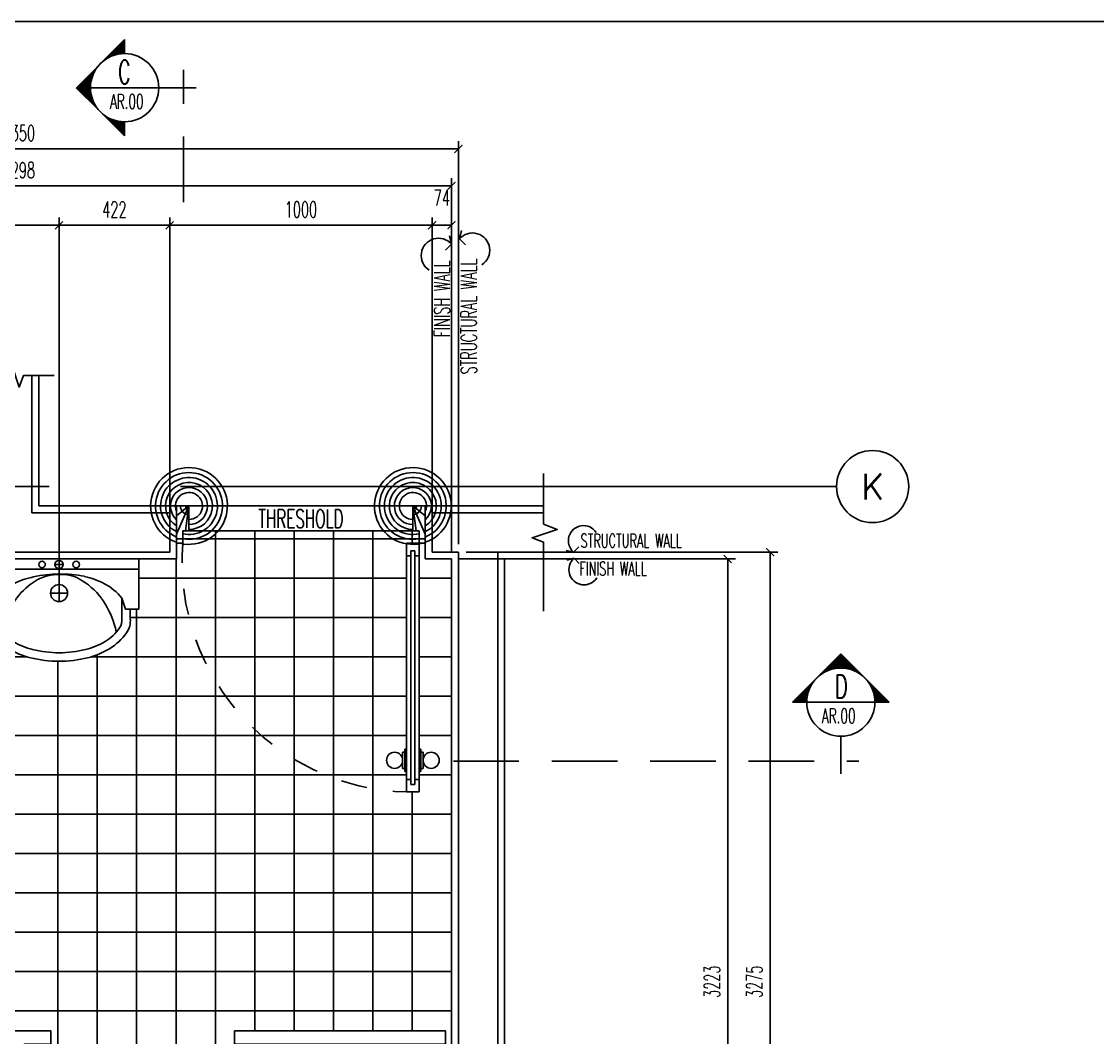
# Model space of a CAD drawing. Extents: x 417646.6 to 417675.4, y 43413.5 to 43433.4.
# Drawn here: x 417657.729 to 417661.83, y 43429.547 to 43433.42 of the extents above; entities that cross this region are included whole.
import ezdxf
from ezdxf.enums import TextEntityAlignment as Align

# ---------------------------------------------------------------- set-up
doc = ezdxf.new("R2010")
doc.units = 0
doc.header["$MEASUREMENT"] = 0
doc.header["$PDMODE"] = 3
doc.header["$PDSIZE"] = 0.1
doc.linetypes.add('CENTERX2', pattern=[4, 2.5, -0.5, 0.5, -0.5])
doc.linetypes.add('HIDDEN', pattern=[0.375, 0.25, -0.125])
doc.layers.get('0').update_dxf_attribs({"linetype": 'CONTINUOUS'})
doc.layers.get('DEFPOINTS').update_dxf_attribs({"linetype": 'CONTINUOUS'})
for name, color, linetype in [('2', 2, 'CONTINUOUS'), ('AX', 6, 'CONTINUOUS'), ('AX-CR', 2, 'CONTINUOUS'), ('AX-TXT', 4, 'CONTINUOUS'), ('AXES', 11, 'CENTERX2'), ('DIM', 4, 'CONTINUOUS'), ('DOOR', 4, 'CONTINUOUS'), ('ELEV-MARK', 6, 'CONTINUOUS'), ('PART', 9, 'CONTINUOUS'), ('Plaster', 7, 'CONTINUOUS'), ('SUNI-FUR', 3, 'CONTINUOUS'), ('Tile', 5, 'CONTINUOUS'), ('TITLE', 6, 'CONTINUOUS'), ('TXT', 2, 'CONTINUOUS'), ('WALL', 6, 'CONTINUOUS')]:
    doc.layers.add(name, color=color, linetype=linetype)
doc.styles.add('ROMANS', font='ROMANS.shx', dxfattribs={"width": 0.6})
doc.dimstyles.new('R50', dxfattribs={"dimscale": 0, "dimtxt": 0.06, "dimasz": 0.03, "dimexe": 0.03, "dimexo": 0.03, "dimgap": 0.03, "dimtad": 1, "dimdec": 0, "dimlfac": 1000, "dimzin": 13, "dimdsep": 46, "dimtxsty": 'ROMANS', "dimblk": 'ARCHTICK', "dimcen": 0.09, "dimclrd": 4, "dimclre": 4, "dimclrt": 2, "dimadec": 0, "dimazin": 0, "dimtfac": 1, "dimtdec": 0, "dimtofl": 0, "dimtmove": 2, "dimatfit": 3, "dimldrblk": 'CLOSEDBLANK', "dimfxl": 0, "dimtolj": 1, "dimtzin": 0, "dimarcsym": 0})

# ---------------------------------------------------------------- blocks, each defined once
blk = doc.blocks.new('A$C24ED45A6')
at = {"layer": 'DOOR', "color": 0, "linetype": 'ByBlock'}
for p, q in [((925, 1100), (925, 1150)), ((925, 1150), (975, 1150)), ((975, 1150), (925, 1150)), ((975, 1100), (975, 1150)), ((942, 1100), (925, 1100)), ((942, 1100), (942, 1120)), ((958, 1120), (942, 1120)), ((958, 1100), (958, 1120)), ((975, 1100), (958, 1100)), ((908.8, 1055), (908.8, 990.2)), ((917.8, 1055), (908.8, 1055)), ((917.8, 977.6), (917.8, 1067.6)), ((925, 1067.6), (917.8, 1067.6)), ((917.8, 1055), (917.8, 990.2)), ((975, 1067.6), (982.2, 1067.6)), ((982.2, 977.6), (982.2, 1067.6)), ((982.2, 1055), (982.2, 990.2)), ((982.2, 1055), (991.2, 1055)), ((991.2, 1055), (991.2, 990.2)), ((917.8, 990.2), (908.8, 990.2)), ((925, 977.6), (917.8, 977.6)), ((975, 977.6), (982.2, 977.6)), ((982.2, 990.2), (991.2, 990.2)), ((925, 150), (925, 200)), ((925, 200), (942, 200)), ((942, 200), (942, 180)), ((942, 180), (958, 180)), ((958, 180), (958, 200)), ((958, 200), (975, 200)), ((975, 200), (975, 150)), ((0, 0), (0, 150)), ((0, 150), (25, 150)), ((25, 150), (25, 100)), ((925, 150), (975, 150)), ((1000, 150), (975, 150)), ((975, 150), (975, 100)), ((1000, 150), (1000, 0)), ((25, 100), (50, 100)), ((50, 100), (50, 0)), ((975, 100), (950, 100)), ((950, 100), (950, 0)), ((50, 0), (0, 0)), ((950, 0), (1000, 0))]:
    blk.add_line(p, q, dxfattribs=at)
at = {"layer": 'DOOR', "linetype": 'ByBlock'}
for p, q in [((925, 1100), (925, 200)), ((942, 200), (942, 1100)), ((958, 200), (958, 1100)), ((975, 200), (975, 1100))]:
    blk.add_line(p, q, dxfattribs=at)
at = {"layer": 'DOOR', "color": 9, "linetype": 'ByBlock'}
for p, q in [((50, 0), (0, 113.7)), ((50, 0), (36.6, 100)), ((950, 0), (1000, 113.7)), ((950, 0), (963.4, 100)), ((50, 0), (0, 40.1)), ((950, 0), (1000, 40.1))]:
    blk.add_line(p, q, dxfattribs=at)
at = {"layer": 'DOOR', "color": 0, "linetype": 'ByBlock'}
for centre in [(876.5, 1022.6), (1023.5, 1022.6)]:
    blk.add_circle(centre, 32.4, dxfattribs=at)
at = {"layer": 'DOOR', "linetype": 'HIDDEN', "ltscale": 0.5}
blk.add_arc((950, 222.5), 927.8, 88.456, 184.4816, dxfattribs=at)
at = {"layer": 'DOOR', "color": 9, "linetype": 'ByBlock'}
for centre, radius, start, end in [((50, 0), 154.4, 103.7142, 108.8947), ((50, 0), 134.4, 100.72, 111.8402), ((950, 0), 134.4, 68.1598, 79.28), ((950, 0), 154.4, 71.1053, 76.2858), ((50, 0), 114.4, 102.6226, 115.9162), ((50, 0), 94.4, 90, 121.9818), ((950, 0), 94.4, 58.0182, 90), ((950, 0), 114.4, 64.0838, 77.3774), ((50, 0), 74.4, 90, 132.2236), ((50, 0), 54.4, 90, 156.7926), ((950, 0), 74.4, 47.7764, 90), ((950, 0), 54.4, 23.2074, 90), ((50, 0), 34.4, 90, 180), ((50, 0), 14.4, 90, 180), ((950, 0), 34.4, 0, 90), ((950, 0), 14.4, 0, 90)]:
    blk.add_arc(centre, radius, start, end, dxfattribs=at)
at = {"layer": 'WALL'}
blk.add_line((1000, 0), (1000, 150), dxfattribs=at)
blk = doc.blocks.new('3')
at = {"layer": 'SUNI-FUR', "linetype": 'Continuous'}
for p, q in [((-0.3039, 0), (-0.3039, -0.1919)), ((0.3039, 0), (-0.3039, 0)), ((0.3039, -0.1919), (0.3039, 0)), ((0.3039, -0.039), (-0.3039, -0.039)), ((0.0156, -0.021), (-0.0155, -0.021)), ((0, -0.0055), (0, -0.0366)), ((0, -0.0975), (0, -0.1625)), ((-0.2537, -0.1919), (-0.2387, -0.1496)), ((-0.2389, -0.2275), (-0.2389, -0.15)), ((0.0325, -0.13), (-0.0325, -0.13)), ((0.2387, -0.1496), (0.2537, -0.1919)), ((0.2389, -0.15), (0.2389, -0.2275)), ((-0.3039, -0.1919), (-0.2537, -0.1919)), ((-0.2714, -0.2275), (-0.2714, -0.1919)), ((0.2537, -0.1919), (0.3039, -0.1919)), ((0.2714, -0.1919), (0.2714, -0.2275))]:
    blk.add_line(p, q, dxfattribs=at)
for centre, radius in [((-0.065, -0.021), 0.0124), ((0, -0.021), 0.0155), ((0.065, -0.021), 0.0124), ((0, -0.13), 0.0325)]:
    blk.add_circle(centre, radius, dxfattribs=at)
for centre, radius, start, end in [((-0.028, -0.3651), 0.3068, 103.0865, 118.1878), ((0.0537, -0.3121), 0.2697, 118.7422, 143.0578), ((-0.0078, -0.528), 0.4705, 89.0532, 100.9895), ((-0.012, -0.189), 0.1301, 84.8536, 119.4454), ((0.0031, -0.2275), 0.1682, 61.4441, 91.1678), ((0, -0.5271), 0.4694, 78.0637, 90), ((-0.0403, -0.2967), 0.2498, 35.9608, 60.2764), ((0.0338, -0.3673), 0.3061, 62.9623, 78.0637), ((-0.0851, -0.2667), 0.1932, 117.0377, 142.6695), ((0.0851, -0.2667), 0.1932, 37.3305, 62.9623), ((0.104, -0.3429), 0.3284, 144.0392, 163.2739), ((-0.104, -0.3429), 0.3284, 16.7261, 35.9608), ((-0.1911, -0.2352), 0.0807, 174.5539, 214.673), ((-0.1868, -0.2338), 0.0525, 173.0893, 213.2084), ((0.1708, -0.2275), 0.068, 325.327, 0), ((0.1708, -0.2275), 0.1005, 325.327, 0), ((-0.0828, -0.1603), 0.2123, 214.673, 239.0867), ((-0.0828, -0.1603), 0.1798, 214.673, 239.0867), ((0.2045, -0.3731), 0.4333, 163.2739, 167.375), ((0.0893, -0.1711), 0.1672, 300.9133, 325.327), ((0.0893, -0.1711), 0.1997, 300.9133, 325.327), ((-0.2045, -0.3731), 0.4333, 12.7359, 16.7261), ((-0.0354, -0.0811), 0.2721, 239.0867, 256.0699), ((0.0354, -0.0811), 0.2721, 283.9301, 300.9133), ((-0.0354, -0.0811), 0.3046, 239.0867, 256.0699), ((0, 0.0617), 0.4192, 256.0699, 270), ((0, 0.0617), 0.4192, 270, 283.9301), ((0.0354, -0.0811), 0.3046, 283.9301, 300.9133), ((0, 0.0617), 0.4517, 256.0699, 270), ((0, 0.0617), 0.4517, 270, 283.9301)]:
    blk.add_arc(centre, radius, start, end, dxfattribs=at)
blk = doc.blocks.new('AXL')
at = {"layer": 'AX-CR'}
blk.add_circle((-350, 0), 350, dxfattribs=at)
at = {"layer": 'AX-TXT', "style": 'ROMANS'}
blk.add_attdef('AX', text='', height=250, dxfattribs=at).set_placement((-350, 0), align=Align.MIDDLE)
blk = doc.blocks.new('_ARCHTICK')
at = {"color": 0, "linetype": 'ByBlock', "const_width": 0.15}
blk.add_lwpolyline([(-0.5, -0.5), (0.5, 0.5)], dxfattribs=at)
blk = doc.blocks.new('*D87')
at = {"layer": '2', "color": 4, "lineweight": -2}
for p, q in [((417657.2089, 43431.2713), (417657.2089, 43432.6733)), ((417657.8723, 43431.2713), (417657.8723, 43432.6733)), ((417657.2089, 43432.6433), (417657.8723, 43432.6433))]:
    blk.add_line(p, q, dxfattribs=at)
at = {"layer": 'DEFPOINTS', "color": 0}
for p in [(417657.8723, 43432.6433), (417657.2089, 43431.2413), (417657.8723, 43431.2413)]:
    blk.add_point(p, dxfattribs=at)
at = {"layer": '2', "color": 4, "lineweight": -2, "xscale": 0.03, "yscale": 0.03, "zscale": 0.03, "rotation": 180}
blk.add_blockref('_ARCHTICK', (417657.2089, 43432.6433), dxfattribs=at)
at = {"layer": '2', "color": 4, "lineweight": -2, "xscale": 0.03, "yscale": 0.03, "zscale": 0.03}
blk.add_blockref('_ARCHTICK', (417657.8723, 43432.6433), dxfattribs=at)
at = {"layer": '2', "color": 2, "insert": (417657.5406, 43432.7033), "char_height": 0.06, "attachment_point": 5, "style": 'ROMANS'}
blk.add_mtext('\\A1;663', dxfattribs=at)
blk = doc.blocks.new('_ClosedBlank')
at = {"color": 0, "linetype": 'ByBlock', "lineweight": -2}
for p, q in [((-1, 0.17), (0, 0)), ((-1, 0.17), (-1, -0.17)), ((0, 0), (-1, -0.17))]:
    blk.add_line(p, q, dxfattribs=at)
blk = doc.blocks.new('*D88')
at = {"layer": '2', "color": 4, "lineweight": -2}
for p, q in [((417657.8723, 43431.2713), (417657.8723, 43432.6733)), ((417658.294, 43431.4273), (417658.294, 43432.6733)), ((417657.8723, 43432.6433), (417658.294, 43432.6433))]:
    blk.add_line(p, q, dxfattribs=at)
at = {"layer": 'DEFPOINTS', "color": 0}
for p in [(417658.294, 43432.6433), (417658.294, 43431.3973), (417657.8723, 43431.2413)]:
    blk.add_point(p, dxfattribs=at)
at = {"layer": '2', "color": 4, "lineweight": -2, "xscale": 0.03, "yscale": 0.03, "zscale": 0.03, "rotation": 180}
blk.add_blockref('_ARCHTICK', (417657.8723, 43432.6433), dxfattribs=at)
at = {"layer": '2', "color": 4, "lineweight": -2, "xscale": 0.03, "yscale": 0.03, "zscale": 0.03}
blk.add_blockref('_ARCHTICK', (417658.294, 43432.6433), dxfattribs=at)
at = {"layer": '2', "color": 2, "insert": (417658.0832, 43432.7033), "char_height": 0.06, "attachment_point": 5, "style": 'ROMANS'}
blk.add_mtext('\\A1;422', dxfattribs=at)
blk = doc.blocks.new('*D89')
at = {"layer": '2', "color": 4, "lineweight": -2}
for p, q in [((417658.294, 43431.4273), (417658.294, 43432.6733)), ((417659.294, 43431.4273), (417659.294, 43432.6733)), ((417658.294, 43432.6433), (417659.294, 43432.6433))]:
    blk.add_line(p, q, dxfattribs=at)
at = {"layer": 'DEFPOINTS', "color": 0}
for p in [(417659.294, 43432.6433), (417658.294, 43431.3973), (417659.294, 43431.3973)]:
    blk.add_point(p, dxfattribs=at)
at = {"layer": '2', "color": 4, "lineweight": -2, "xscale": 0.03, "yscale": 0.03, "zscale": 0.03, "rotation": 180}
blk.add_blockref('_ARCHTICK', (417658.294, 43432.6433), dxfattribs=at)
at = {"layer": '2', "color": 4, "lineweight": -2, "xscale": 0.03, "yscale": 0.03, "zscale": 0.03}
blk.add_blockref('_ARCHTICK', (417659.294, 43432.6433), dxfattribs=at)
at = {"layer": '2', "color": 2, "insert": (417658.794, 43432.7033), "char_height": 0.06, "attachment_point": 5, "style": 'ROMANS'}
blk.add_mtext('\\A1;1000', dxfattribs=at)
blk = doc.blocks.new('*D90')
at = {"layer": '2', "color": 4, "lineweight": -2}
for p, q in [((417659.294, 43431.4273), (417659.294, 43432.6733)), ((417659.368, 43431.4013), (417659.368, 43432.6733)), ((417659.294, 43432.6433), (417659.368, 43432.6433))]:
    blk.add_line(p, q, dxfattribs=at)
at = {"layer": 'DEFPOINTS', "color": 0}
for p in [(417659.368, 43432.6433), (417659.294, 43431.3973), (417659.368, 43431.3713)]:
    blk.add_point(p, dxfattribs=at)
at = {"layer": '2', "color": 4, "lineweight": -2, "xscale": 0.03, "yscale": 0.03, "zscale": 0.03, "rotation": 180}
blk.add_blockref('_ARCHTICK', (417659.294, 43432.6433), dxfattribs=at)
at = {"layer": '2', "color": 4, "lineweight": -2, "xscale": 0.03, "yscale": 0.03, "zscale": 0.03}
blk.add_blockref('_ARCHTICK', (417659.368, 43432.6433), dxfattribs=at)
at = {"layer": '2', "color": 2, "insert": (417659.331, 43432.7483), "char_height": 0.06, "attachment_point": 5, "style": 'ROMANS'}
blk.add_mtext('\\A1;74', dxfattribs=at)
blk = doc.blocks.new('*D91')
at = {"layer": '2', "color": 4, "lineweight": -2}
for p, q in [((417656.07, 43431.4013), (417656.07, 43432.8234)), ((417659.368, 43432.7934), (417656.07, 43432.7934)), ((417659.368, 43431.4013), (417659.368, 43432.8234))]:
    blk.add_line(p, q, dxfattribs=at)
at = {"layer": 'DEFPOINTS', "color": 0}
for p in [(417656.07, 43432.7934), (417656.07, 43431.3713), (417659.368, 43431.3713)]:
    blk.add_point(p, dxfattribs=at)
at = {"layer": '2', "color": 4, "lineweight": -2, "xscale": 0.03, "yscale": 0.03, "zscale": 0.03, "rotation": 180}
blk.add_blockref('_ARCHTICK', (417656.07, 43432.7934), dxfattribs=at)
at = {"layer": '2', "color": 4, "lineweight": -2, "xscale": 0.03, "yscale": 0.03, "zscale": 0.03}
blk.add_blockref('_ARCHTICK', (417659.368, 43432.7934), dxfattribs=at)
at = {"layer": '2', "color": 2, "insert": (417657.719, 43432.8534), "char_height": 0.06, "attachment_point": 5, "style": 'ROMANS'}
blk.add_mtext('\\A1;3298', dxfattribs=at)
blk = doc.blocks.new('*D92')
at = {"layer": '2', "color": 4, "lineweight": -2}
for p, q in [((417656.044, 43431.4273), (417656.044, 43432.9645)), ((417659.394, 43431.4273), (417659.394, 43432.9645)), ((417656.044, 43432.9345), (417659.394, 43432.9345))]:
    blk.add_line(p, q, dxfattribs=at)
at = {"layer": 'DEFPOINTS', "color": 0}
for p in [(417659.394, 43432.9345), (417656.044, 43431.3973), (417659.394, 43431.3973)]:
    blk.add_point(p, dxfattribs=at)
at = {"layer": '2', "color": 4, "lineweight": -2, "xscale": 0.03, "yscale": 0.03, "zscale": 0.03, "rotation": 180}
blk.add_blockref('_ARCHTICK', (417656.044, 43432.9345), dxfattribs=at)
at = {"layer": '2', "color": 4, "lineweight": -2, "xscale": 0.03, "yscale": 0.03, "zscale": 0.03}
blk.add_blockref('_ARCHTICK', (417659.394, 43432.9345), dxfattribs=at)
at = {"layer": '2', "color": 2, "insert": (417657.719, 43432.9945), "char_height": 0.06, "attachment_point": 5, "style": 'ROMANS'}
blk.add_mtext('\\A1;3350', dxfattribs=at)
blk = doc.blocks.new('*D95')
at = {"layer": '2', "color": 4, "lineweight": -2}
for p, q in [((417659.398, 43431.3713), (417660.4505, 43431.3713)), ((417660.4205, 43428.1483), (417660.4205, 43431.3713)), ((417659.398, 43428.1483), (417660.4505, 43428.1483))]:
    blk.add_line(p, q, dxfattribs=at)
at = {"layer": 'DEFPOINTS', "color": 0}
for p in [(417659.368, 43431.3713), (417660.4205, 43431.3713), (417659.368, 43428.1483)]:
    blk.add_point(p, dxfattribs=at)
at = {"layer": '2', "color": 4, "lineweight": -2, "xscale": 0.03, "yscale": 0.03, "zscale": 0.03}
for p, rotation in [((417660.4205, 43431.3713), 90), ((417660.4205, 43428.1483), 270)]:
    blk.add_blockref('_ARCHTICK', p, dxfattribs=dict(at, rotation=rotation))
at = {"layer": '2', "color": 2, "insert": (417660.3605, 43429.7598), "char_height": 0.06, "attachment_point": 5, "rotation": 90, "style": 'ROMANS'}
blk.add_mtext('\\A1;3223', dxfattribs=at)
blk = doc.blocks.new('*D96')
at = {"layer": '2', "color": 4, "lineweight": -2}
for p, q in [((417659.424, 43431.3973), (417660.6118, 43431.3973)), ((417660.5818, 43431.3973), (417660.5818, 43428.1223)), ((417659.424, 43428.1223), (417660.6118, 43428.1223))]:
    blk.add_line(p, q, dxfattribs=at)
at = {"layer": 'DEFPOINTS', "color": 0}
for p in [(417659.394, 43431.3973), (417659.394, 43428.1223), (417660.5818, 43428.1223)]:
    blk.add_point(p, dxfattribs=at)
at = {"layer": '2', "color": 4, "lineweight": -2, "xscale": 0.03, "yscale": 0.03, "zscale": 0.03}
for p, rotation in [((417660.5818, 43431.3973), 90), ((417660.5818, 43428.1223), 270)]:
    blk.add_blockref('_ARCHTICK', p, dxfattribs=dict(at, rotation=rotation))
at = {"layer": '2', "color": 2, "insert": (417660.5218, 43429.7598), "char_height": 0.06, "attachment_point": 5, "rotation": 90, "style": 'ROMANS'}
blk.add_mtext('\\A1;3275', dxfattribs=at)
blk = doc.blocks.new('*X35')
at = {"color": 0}
for p, q in [((14608, 7877), (14819, 8088)), ((14625, 7890), (14821, 8086)), ((14637, 7899), (14823, 8084)), ((14647, 7905), (14825, 8082)), ((14656, 7910), (14826, 8081)), ((14664, 7915), (14828, 8079)), ((14671, 7919), (14830, 8077)), ((14678, 7922), (14832, 8075)), ((14685, 7925), (14833, 8073)), ((14691, 7928), (14835, 8072)), ((14697, 7930), (14837, 8070)), ((14703, 7933), (14839, 8068)), ((14709, 7935), (14841, 8066)), ((14714, 7937), (14842, 8065)), ((14719, 7938), (14844, 8063)), ((14725, 7940), (14846, 8061)), ((14730, 7941), (14848, 8059)), ((14734, 7943), (14849, 8058)), ((14739, 7944), (14851, 8056)), ((14744, 7945), (14853, 8054)), ((14749, 7946), (14855, 8052)), ((14753, 7947), (14856, 8051)), ((14757, 7948), (14858, 8049)), ((14762, 7949), (14860, 8047)), ((14766, 7950), (14862, 8045)), ((14770, 7950), (14863, 8043)), ((14774, 7951), (14865, 8042)), ((14778, 7951), (14867, 8040)), ((14782, 7952), (14869, 8038)), ((14786, 7952), (14871, 8036)), ((14790, 7953), (14872, 8035)), ((14794, 7953), (14874, 8033)), ((14798, 7953), (14876, 8031)), ((14802, 7953), (14878, 8029)), ((14805, 7954), (14879, 8028)), ((14809, 7954), (14881, 8026)), ((14813, 7954), (14883, 8024)), ((14816, 7954), (14885, 8022)), ((14820, 7954), (14886, 8020)), ((14823, 7954), (14888, 8019)), ((14827, 7954), (14890, 8017)), ((14830, 7954), (14892, 8015)), ((14834, 7953), (14894, 8013)), ((14837, 7953), (14895, 8012)), ((14840, 7953), (14897, 8010)), ((14844, 7953), (14899, 8008)), ((14847, 7953), (14901, 8006)), ((14850, 7952), (14902, 8005)), ((14853, 7952), (14904, 8003)), ((14856, 7952), (14906, 8001)), ((14860, 7951), (14908, 7999)), ((14863, 7951), (14909, 7997)), ((14866, 7950), (14911, 7996)), ((14869, 7950), (14913, 7994)), ((14872, 7949), (14915, 7992)), ((14875, 7949), (14917, 7990)), ((14878, 7948), (14918, 7989)), ((14881, 7948), (14920, 7987)), ((14884, 7947), (14922, 7985)), ((14887, 7947), (14924, 7983)), ((14890, 7946), (14925, 7982)), ((14893, 7945), (14927, 7980)), ((14895, 7945), (14929, 7978)), ((14898, 7944), (14931, 7976)), ((14901, 7943), (14932, 7974)), ((14904, 7942), (14934, 7973)), ((14907, 7942), (14936, 7971)), ((14909, 7941), (14938, 7969)), ((14912, 7940), (14939, 7967)), ((14915, 7939), (14941, 7966)), ((14917, 7938), (14943, 7964)), ((14920, 7937), (14945, 7962)), ((14923, 7937), (14947, 7960)), ((14925, 7936), (14948, 7959)), ((14928, 7935), (14950, 7957)), ((14931, 7934), (14952, 7955)), ((14933, 7933), (14954, 7953)), ((14936, 7932), (14955, 7952)), ((14938, 7931), (14957, 7950)), ((14941, 7930), (14959, 7948)), ((14943, 7929), (14961, 7946)), ((14946, 7928), (14962, 7944)), ((14948, 7927), (14964, 7943)), ((14951, 7926), (14966, 7941)), ((14953, 7925), (14968, 7939)), ((14956, 7923), (14970, 7937)), ((14958, 7922), (14971, 7936)), ((14960, 7921), (14973, 7934)), ((14963, 7920), (14975, 7932)), ((14965, 7919), (14977, 7930)), ((14967, 7918), (14978, 7929)), ((14970, 7916), (14980, 7927)), ((14972, 7915), (14982, 7925)), ((14974, 7914), (14984, 7923)), ((14977, 7913), (14985, 7921)), ((14979, 7911), (14987, 7920)), ((14981, 7910), (14989, 7918)), ((14983, 7909), (14991, 7916)), ((14986, 7908), (14993, 7914)), ((14988, 7906), (14994, 7913)), ((14990, 7905), (14996, 7911)), ((14992, 7903), (14998, 7909)), ((14994, 7902), (15000, 7907)), ((14997, 7901), (15001, 7906)), ((14999, 7899), (15003, 7904)), ((15001, 7898), (15005, 7902)), ((15003, 7896), (15007, 7900)), ((15005, 7895), (15008, 7898)), ((15007, 7894), (15010, 7897)), ((15009, 7892), (15012, 7895)), ((14360, 7629), (14571, 7839)), ((14364, 7629), (14557, 7822)), ((14368, 7629), (14549, 7810)), ((14371, 7629), (14542, 7800)), ((14375, 7629), (14537, 7791)), ((15011, 7891), (15014, 7893)), ((15013, 7889), (15016, 7891)), ((15015, 7888), (15017, 7890)), ((15017, 7886), (15019, 7888)), ((15019, 7884), (15021, 7886)), ((15021, 7883), (15023, 7884)), ((15023, 7881), (15024, 7883)), ((15025, 7880), (15026, 7881)), ((15027, 7878), (15028, 7879)), ((15029, 7877), (15030, 7877)), ((15031, 7875), (15031, 7875)), ((15033, 7873), (15033, 7874)), ((15035, 7872), (15035, 7872)), ((15036, 7870), (15037, 7870)), ((15038, 7868), (15038, 7868)), ((15040, 7867), (15040, 7867)), ((15042, 7865), (15042, 7865)), ((15044, 7863), (15044, 7863)), ((15046, 7861), (15046, 7861)), ((15047, 7860), (15047, 7860)), ((15051, 7856), (15051, 7856)), ((15053, 7854), (15053, 7854)), ((15054, 7852), (15054, 7853)), ((15056, 7851), (15056, 7851)), ((15058, 7849), (15058, 7849)), ((15059, 7847), (15060, 7847)), ((15061, 7845), (15061, 7845)), ((15063, 7843), (15063, 7844)), ((15064, 7841), (15065, 7842)), ((15066, 7839), (15067, 7840)), ((15068, 7837), (15069, 7838)), ((15069, 7836), (15070, 7837)), ((15071, 7834), (15072, 7835)), ((15072, 7832), (15074, 7833)), ((15074, 7830), (15076, 7831)), ((15076, 7828), (15077, 7830)), ((15077, 7826), (15079, 7828)), ((15079, 7824), (15081, 7826)), ((15080, 7822), (15083, 7824)), ((15082, 7820), (15084, 7822)), ((15083, 7818), (15086, 7821)), ((15085, 7815), (15088, 7819)), ((15086, 7813), (15090, 7817)), ((15087, 7811), (15092, 7815)), ((15089, 7809), (15093, 7814)), ((15090, 7807), (15095, 7812)), ((15092, 7805), (15097, 7810)), ((15093, 7803), (15099, 7808)), ((15094, 7801), (15100, 7807)), ((15096, 7798), (15102, 7805)), ((15097, 7796), (15104, 7803)), ((15098, 7794), (15106, 7801)), ((15100, 7792), (15107, 7799)), ((15101, 7790), (15109, 7798)), ((15102, 7787), (15111, 7796)), ((15104, 7785), (15113, 7794)), ((15105, 7783), (15115, 7792)), ((14378, 7629), (14533, 7783)), ((14382, 7629), (14529, 7776)), ((14385, 7629), (14525, 7769)), ((14389, 7629), (14522, 7762)), ((14392, 7629), (14519, 7756)), ((14396, 7629), (14517, 7750)), ((14399, 7629), (14515, 7744)), ((14403, 7629), (14513, 7739)), ((14406, 7629), (14511, 7733)), ((14410, 7629), (14509, 7728)), ((14413, 7629), (14507, 7723)), ((14417, 7629), (14506, 7718)), ((14421, 7629), (14505, 7713)), ((14424, 7629), (14503, 7708)), ((14428, 7629), (14502, 7703)), ((14431, 7629), (14501, 7699)), ((14435, 7629), (14500, 7694)), ((14438, 7629), (14499, 7690)), ((15106, 7780), (15116, 7791)), ((15107, 7778), (15118, 7789)), ((15108, 7776), (15120, 7787)), ((15110, 7773), (15122, 7785)), ((15111, 7771), (15123, 7784)), ((15112, 7769), (15125, 7782)), ((15113, 7766), (15127, 7780)), ((15114, 7764), (15129, 7778)), ((15115, 7761), (15130, 7777)), ((15116, 7759), (15132, 7775)), ((15117, 7756), (15134, 7773)), ((15118, 7754), (15136, 7771)), ((15119, 7751), (15137, 7769)), ((15121, 7749), (15139, 7768)), ((15122, 7746), (15141, 7766)), ((15122, 7744), (15143, 7764)), ((15123, 7741), (15145, 7762)), ((15124, 7739), (15146, 7761)), ((15125, 7736), (15148, 7759)), ((15126, 7733), (15150, 7757)), ((15127, 7731), (15152, 7755)), ((15128, 7728), (15153, 7754)), ((15129, 7725), (15155, 7752)), ((15130, 7723), (15157, 7750)), ((15130, 7720), (15159, 7748)), ((15131, 7717), (15160, 7746)), ((15132, 7714), (15162, 7745)), ((15133, 7712), (15164, 7743)), ((15133, 7709), (15166, 7741)), ((15134, 7706), (15168, 7739)), ((15135, 7703), (15169, 7738)), ((15136, 7700), (15171, 7736)), ((15136, 7697), (15173, 7734)), ((15137, 7695), (15175, 7732)), ((15137, 7692), (15176, 7731)), ((15138, 7689), (15178, 7729)), ((15139, 7686), (15180, 7727)), ((15139, 7683), (15182, 7725)), ((15140, 7680), (15183, 7723)), ((15140, 7676), (15185, 7722)), ((15140, 7673), (15187, 7720)), ((15141, 7670), (15189, 7718)), ((15141, 7667), (15191, 7716)), ((15142, 7664), (15192, 7715)), ((15142, 7661), (15194, 7713)), ((15142, 7658), (15196, 7711)), ((15143, 7654), (15198, 7709)), ((15143, 7651), (15199, 7708)), ((15143, 7648), (15201, 7706)), ((15143, 7644), (15203, 7704)), ((15143, 7641), (15205, 7702)), ((15143, 7637), (15206, 7700)), ((15143, 7634), (15208, 7699)), ((15144, 7631), (15210, 7697)), ((15145, 7629), (15212, 7695)), ((15149, 7629), (15214, 7693)), ((15152, 7629), (15215, 7692)), ((15156, 7629), (15217, 7690)), ((14442, 7629), (14499, 7686)), ((14445, 7629), (14498, 7681)), ((14449, 7629), (14497, 7677)), ((14452, 7629), (14497, 7673)), ((14456, 7629), (14496, 7669)), ((14459, 7629), (14496, 7665)), ((14463, 7629), (14495, 7661)), ((14466, 7629), (14495, 7657)), ((14470, 7629), (14494, 7653)), ((14474, 7629), (14494, 7649)), ((14477, 7629), (14494, 7646)), ((14481, 7629), (14494, 7642)), ((14484, 7629), (14494, 7638)), ((14488, 7629), (14494, 7635)), ((14491, 7629), (14494, 7631)), ((15159, 7629), (15219, 7688)), ((15163, 7629), (15221, 7686)), ((15167, 7629), (15222, 7685)), ((15170, 7629), (15224, 7683)), ((15174, 7629), (15226, 7681)), ((15177, 7629), (15228, 7679)), ((15181, 7629), (15229, 7678)), ((15184, 7629), (15231, 7676)), ((15188, 7629), (15233, 7674)), ((15191, 7629), (15235, 7672)), ((15195, 7629), (15236, 7670)), ((15198, 7629), (15238, 7669)), ((15202, 7629), (15240, 7667)), ((15205, 7629), (15242, 7665)), ((15209, 7629), (15244, 7663)), ((15212, 7629), (15245, 7662)), ((15216, 7629), (15247, 7660)), ((15220, 7629), (15249, 7658)), ((15223, 7629), (15251, 7656)), ((15227, 7629), (15252, 7655)), ((15230, 7629), (15254, 7653)), ((15234, 7629), (15256, 7651)), ((15237, 7629), (15258, 7649)), ((15241, 7629), (15259, 7647)), ((15244, 7629), (15261, 7646)), ((15248, 7629), (15263, 7644)), ((15251, 7629), (15265, 7642)), ((15255, 7629), (15267, 7640)), ((15258, 7629), (15268, 7639)), ((15262, 7629), (15270, 7637)), ((15266, 7629), (15272, 7635)), ((15269, 7629), (15274, 7633)), ((15273, 7629), (15275, 7632)), ((15276, 7629), (15277, 7630))]:
    blk.add_line(p, q, dxfattribs=at)
blk = doc.blocks.new('STRUC.W')
at = {"layer": 'DIM'}
blk.add_arc((0.0435, 0.0496), 0.066, 33.1771, 228.7793, dxfattribs=at)
at = {"layer": 'WALL'}
for q in [(-0.0318, 0.0075), (0.0228, 0.0234)]:
    blk.add_line((0, 0), q, dxfattribs=at)
at = {"layer": 'TXT', "style": 'ROMANS', "width": 0.6}
blk.add_text('STRUCTURAL WALL', height=0.06, dxfattribs=at).set_placement((0.0308, 0.0198))
blk = doc.blocks.new('FINISH.W')
at = {"layer": 'DIM'}
blk.add_arc((0.0435, -0.0496), 0.066, 131.2207, 326.8229, dxfattribs=at)
at = {"layer": 'WALL'}
for q in [(-0.0318, -0.0075), (0.0228, -0.0234)]:
    blk.add_line((0, 0), q, dxfattribs=at)
at = {"layer": 'TXT', "style": 'ROMANS', "width": 0.6}
blk.add_text('FINISH WALL', height=0.06, dxfattribs=at).set_placement((0.0232, -0.0748))
blk = doc.blocks.new('STTRUC.WALL')
at = {"layer": 'DIM'}
blk.add_arc((-0.0435, -0.0496), 0.066, 213.1771, 48.7793, dxfattribs=at)
at = {"layer": 'WALL'}
for q in [(-0.0228, -0.0234), (0.0318, -0.0075)]:
    blk.add_line((0, 0), q, dxfattribs=at)
at = {"layer": 'TXT', "style": 'ROMANS', "width": 0.6}
blk.add_text('STRUCTURAL WALL', height=0.06, dxfattribs=at).set_placement((-0.516, -0.066))
blk = doc.blocks.new('FINISH.WALL')
at = {"layer": 'DIM'}
blk.add_arc((-0.0435, 0.0496), 0.066, 311.2207, 146.8229, dxfattribs=at)
at = {"layer": 'WALL'}
for q in [(-0.0228, 0.0234), (0.0318, 0.0075)]:
    blk.add_line((0, 0), q, dxfattribs=at)
at = {"layer": 'TXT', "style": 'ROMANS', "width": 0.6}
blk.add_text('FINISH WALL', height=0.06, dxfattribs=at).set_placement((-0.3548, 0.0066))
blk = doc.blocks.new('*X20')
at = {"color": 0}
for p, q in [((14608, 7877), (14819, 8088)), ((14625, 7890), (14821, 8086)), ((14637, 7899), (14823, 8084)), ((14647, 7905), (14825, 8082)), ((14656, 7910), (14826, 8081)), ((14664, 7915), (14828, 8079)), ((14671, 7919), (14830, 8077)), ((14678, 7922), (14832, 8075)), ((14685, 7925), (14833, 8073)), ((14691, 7928), (14835, 8072)), ((14697, 7930), (14837, 8070)), ((14703, 7933), (14839, 8068)), ((14709, 7935), (14841, 8066)), ((14714, 7937), (14842, 8065)), ((14719, 7938), (14844, 8063)), ((14725, 7940), (14846, 8061)), ((14730, 7941), (14848, 8059)), ((14734, 7943), (14849, 8058)), ((14739, 7944), (14851, 8056)), ((14744, 7945), (14853, 8054)), ((14749, 7946), (14855, 8052)), ((14753, 7947), (14856, 8051)), ((14757, 7948), (14858, 8049)), ((14762, 7949), (14860, 8047)), ((14766, 7950), (14862, 8045)), ((14770, 7950), (14863, 8043)), ((14774, 7951), (14865, 8042)), ((14778, 7951), (14867, 8040)), ((14782, 7952), (14869, 8038)), ((14786, 7952), (14871, 8036)), ((14790, 7953), (14872, 8035)), ((14794, 7953), (14874, 8033)), ((14798, 7953), (14876, 8031)), ((14802, 7953), (14878, 8029)), ((14805, 7954), (14879, 8028)), ((14809, 7954), (14881, 8026)), ((14813, 7954), (14883, 8024)), ((14816, 7954), (14885, 8022)), ((14820, 7954), (14886, 8020)), ((14823, 7954), (14888, 8019)), ((14827, 7954), (14890, 8017)), ((14830, 7954), (14892, 8015)), ((14834, 7953), (14894, 8013)), ((14837, 7953), (14895, 8012)), ((14840, 7953), (14897, 8010)), ((14844, 7953), (14899, 8008)), ((14847, 7953), (14901, 8006)), ((14850, 7952), (14902, 8005)), ((14853, 7952), (14904, 8003)), ((14856, 7952), (14906, 8001)), ((14860, 7951), (14908, 7999)), ((14863, 7951), (14909, 7997)), ((14866, 7950), (14911, 7996)), ((14869, 7950), (14913, 7994)), ((14872, 7949), (14915, 7992)), ((14875, 7949), (14917, 7990)), ((14878, 7948), (14918, 7989)), ((14881, 7948), (14920, 7987)), ((14884, 7947), (14922, 7985)), ((14887, 7947), (14924, 7983)), ((14890, 7946), (14925, 7982)), ((14893, 7945), (14927, 7980)), ((14895, 7945), (14929, 7978)), ((14898, 7944), (14931, 7976)), ((14901, 7943), (14932, 7974)), ((14904, 7942), (14934, 7973)), ((14907, 7942), (14936, 7971)), ((14909, 7941), (14938, 7969)), ((14912, 7940), (14939, 7967)), ((14915, 7939), (14941, 7966)), ((14917, 7938), (14943, 7964)), ((14920, 7937), (14945, 7962)), ((14923, 7937), (14947, 7960)), ((14925, 7936), (14948, 7959)), ((14928, 7935), (14950, 7957)), ((14931, 7934), (14952, 7955)), ((14933, 7933), (14954, 7953)), ((14936, 7932), (14955, 7952)), ((14938, 7931), (14957, 7950)), ((14941, 7930), (14959, 7948)), ((14943, 7929), (14961, 7946)), ((14946, 7928), (14962, 7944)), ((14948, 7927), (14964, 7943)), ((14951, 7926), (14966, 7941)), ((14953, 7925), (14968, 7939)), ((14956, 7923), (14970, 7937)), ((14958, 7922), (14971, 7936)), ((14960, 7921), (14973, 7934)), ((14963, 7920), (14975, 7932)), ((14965, 7919), (14977, 7930)), ((14967, 7918), (14978, 7929)), ((14970, 7916), (14980, 7927)), ((14972, 7915), (14982, 7925)), ((14974, 7914), (14984, 7923)), ((14977, 7913), (14985, 7921)), ((14979, 7911), (14987, 7920)), ((14981, 7910), (14989, 7918)), ((14983, 7909), (14991, 7916)), ((14986, 7908), (14993, 7914)), ((14988, 7906), (14994, 7913)), ((14990, 7905), (14996, 7911)), ((14992, 7903), (14998, 7909)), ((14994, 7902), (15000, 7907)), ((14997, 7901), (15001, 7906)), ((14999, 7899), (15003, 7904)), ((15001, 7898), (15005, 7902)), ((15003, 7896), (15007, 7900)), ((15005, 7895), (15008, 7898)), ((15007, 7894), (15010, 7897)), ((15009, 7892), (15012, 7895)), ((14360, 7629), (14571, 7839)), ((14364, 7629), (14557, 7822)), ((14368, 7629), (14549, 7810)), ((14371, 7629), (14542, 7800)), ((14375, 7629), (14537, 7791)), ((15011, 7891), (15014, 7893)), ((15013, 7889), (15016, 7891)), ((15015, 7888), (15017, 7890)), ((15017, 7886), (15019, 7888)), ((15019, 7884), (15021, 7886)), ((15021, 7883), (15023, 7884)), ((15023, 7881), (15024, 7883)), ((15025, 7880), (15026, 7881)), ((15027, 7878), (15028, 7879)), ((15029, 7877), (15030, 7877)), ((15031, 7875), (15031, 7875)), ((15033, 7873), (15033, 7874)), ((15035, 7872), (15035, 7872)), ((15036, 7870), (15037, 7870)), ((15038, 7868), (15038, 7868)), ((15040, 7867), (15040, 7867)), ((15042, 7865), (15042, 7865)), ((15044, 7863), (15044, 7863)), ((15046, 7861), (15046, 7861)), ((15047, 7860), (15047, 7860)), ((15051, 7856), (15051, 7856)), ((15053, 7854), (15053, 7854)), ((15054, 7852), (15054, 7853)), ((15056, 7851), (15056, 7851)), ((15058, 7849), (15058, 7849)), ((15059, 7847), (15060, 7847)), ((15061, 7845), (15061, 7845)), ((15063, 7843), (15063, 7844)), ((15064, 7841), (15065, 7842)), ((15066, 7839), (15067, 7840)), ((15068, 7837), (15069, 7838)), ((15069, 7836), (15070, 7837)), ((15071, 7834), (15072, 7835)), ((15072, 7832), (15074, 7833)), ((15074, 7830), (15076, 7831)), ((15076, 7828), (15077, 7830)), ((15077, 7826), (15079, 7828)), ((15079, 7824), (15081, 7826)), ((15080, 7822), (15083, 7824)), ((15082, 7820), (15084, 7822)), ((15083, 7818), (15086, 7821)), ((15085, 7815), (15088, 7819)), ((15086, 7813), (15090, 7817)), ((15087, 7811), (15092, 7815)), ((15089, 7809), (15093, 7814)), ((15090, 7807), (15095, 7812)), ((15092, 7805), (15097, 7810)), ((15093, 7803), (15099, 7808)), ((15094, 7801), (15100, 7807)), ((15096, 7798), (15102, 7805)), ((15097, 7796), (15104, 7803)), ((15098, 7794), (15106, 7801)), ((15100, 7792), (15107, 7799)), ((15101, 7790), (15109, 7798)), ((15102, 7787), (15111, 7796)), ((15104, 7785), (15113, 7794)), ((15105, 7783), (15115, 7792)), ((14378, 7629), (14533, 7783)), ((14382, 7629), (14529, 7776)), ((14385, 7629), (14525, 7769)), ((14389, 7629), (14522, 7762)), ((14392, 7629), (14519, 7756)), ((14396, 7629), (14517, 7750)), ((14399, 7629), (14515, 7744)), ((14403, 7629), (14513, 7739)), ((14406, 7629), (14511, 7733)), ((14410, 7629), (14509, 7728)), ((14413, 7629), (14507, 7723)), ((14417, 7629), (14506, 7718)), ((14421, 7629), (14505, 7713)), ((14424, 7629), (14503, 7708)), ((14428, 7629), (14502, 7703)), ((14431, 7629), (14501, 7699)), ((14435, 7629), (14500, 7694)), ((14438, 7629), (14499, 7690)), ((15106, 7780), (15116, 7791)), ((15107, 7778), (15118, 7789)), ((15108, 7776), (15120, 7787)), ((15110, 7773), (15122, 7785)), ((15111, 7771), (15123, 7784)), ((15112, 7769), (15125, 7782)), ((15113, 7766), (15127, 7780)), ((15114, 7764), (15129, 7778)), ((15115, 7761), (15130, 7777)), ((15116, 7759), (15132, 7775)), ((15117, 7756), (15134, 7773)), ((15118, 7754), (15136, 7771)), ((15119, 7751), (15137, 7769)), ((15121, 7749), (15139, 7768)), ((15122, 7746), (15141, 7766)), ((15122, 7744), (15143, 7764)), ((15123, 7741), (15145, 7762)), ((15124, 7739), (15146, 7761)), ((15125, 7736), (15148, 7759)), ((15126, 7733), (15150, 7757)), ((15127, 7731), (15152, 7755)), ((15128, 7728), (15153, 7754)), ((15129, 7725), (15155, 7752)), ((15130, 7723), (15157, 7750)), ((15130, 7720), (15159, 7748)), ((15131, 7717), (15160, 7746)), ((15132, 7714), (15162, 7745)), ((15133, 7712), (15164, 7743)), ((15133, 7709), (15166, 7741)), ((15134, 7706), (15168, 7739)), ((15135, 7703), (15169, 7738)), ((15136, 7700), (15171, 7736)), ((15136, 7697), (15173, 7734)), ((15137, 7695), (15175, 7732)), ((15137, 7692), (15176, 7731)), ((15138, 7689), (15178, 7729)), ((15139, 7686), (15180, 7727)), ((15139, 7683), (15182, 7725)), ((15140, 7680), (15183, 7723)), ((15140, 7676), (15185, 7722)), ((15140, 7673), (15187, 7720)), ((15141, 7670), (15189, 7718)), ((15141, 7667), (15191, 7716)), ((15142, 7664), (15192, 7715)), ((15142, 7661), (15194, 7713)), ((15142, 7658), (15196, 7711)), ((15143, 7654), (15198, 7709)), ((15143, 7651), (15199, 7708)), ((15143, 7648), (15201, 7706)), ((15143, 7644), (15203, 7704)), ((15143, 7641), (15205, 7702)), ((15143, 7637), (15206, 7700)), ((15143, 7634), (15208, 7699)), ((15144, 7631), (15210, 7697)), ((15145, 7629), (15212, 7695)), ((15149, 7629), (15214, 7693)), ((15152, 7629), (15215, 7692)), ((15156, 7629), (15217, 7690)), ((14442, 7629), (14499, 7686)), ((14445, 7629), (14498, 7681)), ((14449, 7629), (14497, 7677)), ((14452, 7629), (14497, 7673)), ((14456, 7629), (14496, 7669)), ((14459, 7629), (14496, 7665)), ((14463, 7629), (14495, 7661)), ((14466, 7629), (14495, 7657)), ((14470, 7629), (14494, 7653)), ((14474, 7629), (14494, 7649)), ((14477, 7629), (14494, 7646)), ((14481, 7629), (14494, 7642)), ((14484, 7629), (14494, 7638)), ((14488, 7629), (14494, 7635)), ((14491, 7629), (14494, 7631)), ((15159, 7629), (15219, 7688)), ((15163, 7629), (15221, 7686)), ((15167, 7629), (15222, 7685)), ((15170, 7629), (15224, 7683)), ((15174, 7629), (15226, 7681)), ((15177, 7629), (15228, 7679)), ((15181, 7629), (15229, 7678)), ((15184, 7629), (15231, 7676)), ((15188, 7629), (15233, 7674)), ((15191, 7629), (15235, 7672)), ((15195, 7629), (15236, 7670)), ((15198, 7629), (15238, 7669)), ((15202, 7629), (15240, 7667)), ((15205, 7629), (15242, 7665)), ((15209, 7629), (15244, 7663)), ((15212, 7629), (15245, 7662)), ((15216, 7629), (15247, 7660)), ((15220, 7629), (15249, 7658)), ((15223, 7629), (15251, 7656)), ((15227, 7629), (15252, 7655)), ((15230, 7629), (15254, 7653)), ((15234, 7629), (15256, 7651)), ((15237, 7629), (15258, 7649)), ((15241, 7629), (15259, 7647)), ((15244, 7629), (15261, 7646)), ((15248, 7629), (15263, 7644)), ((15251, 7629), (15265, 7642)), ((15255, 7629), (15267, 7640)), ((15258, 7629), (15268, 7639)), ((15262, 7629), (15270, 7637)), ((15266, 7629), (15272, 7635)), ((15269, 7629), (15274, 7633)), ((15273, 7629), (15275, 7632)), ((15276, 7629), (15277, 7630))]:
    blk.add_line(p, q, dxfattribs=at)

msp = doc.modelspace()

# ---------------------------------------------------------------- linework, layer by layer
at = {"layer": '2'}
for p, q in [((417659.2206, 43431.5733), (417658.3674, 43431.5733)), ((417658.3674, 43431.4785), (417659.2206, 43431.4785))]:
    msp.add_line(p, q, dxfattribs=at)
for points in [[(417657.8533, 43432.0705), (417657.7367, 43432.0705), (417657.7207, 43432.0265), (417657.6887, 43432.1225), (417657.6687, 43432.0705), (417657.5318, 43432.0705)], [(417659.7188, 43431.1724), (417659.7188, 43431.4359), (417659.6748, 43431.4519), (417659.7708, 43431.484), (417659.7188, 43431.504), (417659.7188, 43431.6966)]]:
    msp.add_lwpolyline(points, dxfattribs=at)
at = {"layer": 'AXES'}
msp.add_line((417660.8351, 43431.6473), (417654.769, 43431.6473), dxfattribs=at)
at = {"layer": 'ELEV-MARK', "color": 6}
for p, q in [((417658.122, 43433.3514), (417657.9382, 43433.1676)), ((417658.122, 43433.2976), (417658.122, 43433.3514)), ((417658.122, 43432.9837), (417657.9382, 43433.1676)), ((417657.992, 43433.1676), (417658.252, 43433.1676)), ((417658.122, 43432.9837), (417658.122, 43433.0376)), ((417660.6679, 43430.8254), (417660.8517, 43431.0093)), ((417661.0356, 43430.8254), (417660.8517, 43431.0093)), ((417660.6679, 43430.8254), (417660.7217, 43430.8254)), ((417660.7217, 43430.8254), (417660.9817, 43430.8254)), ((417660.9817, 43430.8254), (417661.0356, 43430.8254))]:
    msp.add_line(p, q, dxfattribs=at)
at = {"layer": 'ELEV-MARK', "color": 6, "linetype": 'HIDDEN'}
for p, q in [((417658.3466, 43432.7314), (417658.3466, 43433.236)), ((417658.3954, 43433.1676), (417658.252, 43433.1676)), ((417660.8517, 43430.5521), (417660.8517, 43430.6954)), ((417659.3749, 43430.6009), (417660.9202, 43430.6009))]:
    msp.add_line(p, q, dxfattribs=at)
at = {"layer": 'ELEV-MARK', "color": 6}
for centre in [(417658.122, 43433.1676), (417660.8517, 43430.8254)]:
    msp.add_circle(centre, 0.13, dxfattribs=at)
at = {"layer": 'PART'}
msp.add_line((417657.8404, 43429.5223), (417657.8404, 43429.5723), dxfattribs=at)
msp.add_lwpolyline([(417657.8404, 43429.5723), (417657.8404, 43429.5223), (417657.7404, 43429.5223), (417657.7404, 43428.1713), (417657.6904, 43428.1713), (417657.6904, 43429.5223), (417657.5904, 43429.5223), (417657.5904, 43429.5723), (417657.8404, 43429.5723)], dxfattribs=at)
msp.add_lwpolyline([(417658.5404, 43429.5723), (417659.345, 43429.5723), (417659.345, 43429.5223), (417658.5404, 43429.5223)], close=True, dxfattribs=at)
at = {"layer": 'Plaster'}
for p, q in [((417657.795, 43432.0705), (417657.795, 43431.5733)), ((417658.32, 43431.5733), (417657.795, 43431.5733)), ((417658.32, 43431.5733), (417658.32, 43431.3713)), ((417659.7188, 43431.5733), (417659.268, 43431.5733)), ((417659.268, 43431.5733), (417659.268, 43431.3713)), ((417659.218, 43431.4785), (417659.218, 43431.4311)), ((417658.32, 43431.3713), (417656.07, 43431.3713)), ((417659.368, 43431.3713), (417659.268, 43431.3713)), ((417659.368, 43431.3713), (417659.368, 43428.1483)), ((417659.7188, 43431.3713), (417659.57, 43431.3713)), ((417659.57, 43431.3713), (417659.57, 43428.1483))]:
    msp.add_line(p, q, dxfattribs=at)
at = {"layer": 'Tile'}
for p, q in [((417659.268, 43431.4483), (417658.32, 43431.4483)), ((417658.468, 43431.4785), (417658.468, 43428.1483)), ((417658.618, 43431.4785), (417658.618, 43429.5723)), ((417658.768, 43431.4785), (417658.768, 43429.5723)), ((417658.918, 43431.4785), (417658.918, 43429.5723)), ((417659.068, 43431.4785), (417659.068, 43429.5723)), ((417658.318, 43431.3713), (417658.318, 43428.1483)), ((417659.1969, 43431.2983), (417658.1762, 43431.2983)), ((417659.368, 43431.2983), (417659.2443, 43431.2983)), ((417658.168, 43431.1794), (417658.168, 43428.1483)), ((417659.1969, 43431.1483), (417658.1437, 43431.1483)), ((417659.368, 43431.1483), (417659.2443, 43431.1483)), ((417657.75, 43430.9983), (417657.3312, 43430.9983)), ((417659.1969, 43430.9983), (417657.9947, 43430.9983)), ((417658.018, 43431.0063), (417658.018, 43428.1483)), ((417659.368, 43430.9983), (417659.2443, 43430.9983)), ((417657.868, 43430.9813), (417657.868, 43429.5223)), ((417659.1969, 43430.8483), (417656.07, 43430.8483)), ((417659.368, 43430.8483), (417659.2443, 43430.8483)), ((417659.1969, 43430.6983), (417656.07, 43430.6983)), ((417659.368, 43430.6983), (417659.2443, 43430.6983)), ((417659.1969, 43430.5483), (417656.07, 43430.5483)), ((417659.368, 43430.5483), (417659.2443, 43430.5483)), ((417659.218, 43430.4831), (417659.218, 43429.5723)), ((417659.368, 43430.3983), (417656.07, 43430.3983)), ((417659.368, 43430.2483), (417656.07, 43430.2483)), ((417659.368, 43430.0983), (417656.07, 43430.0983)), ((417659.368, 43429.9483), (417656.07, 43429.9483)), ((417659.368, 43429.7983), (417656.07, 43429.7983)), ((417659.368, 43429.6483), (417656.07, 43429.6483))]:
    msp.add_line(p, q, dxfattribs=at)
at = {"layer": 'TITLE'}
msp.add_line((417674.8792, 43433.42), (417646.5542, 43433.42), dxfattribs=at)
at = {"layer": 'WALL'}
for p, q in [((417657.769, 43432.0705), (417657.769, 43431.5473)), ((417657.769, 43431.5473), (417658.294, 43431.5473)), ((417658.294, 43431.5473), (417658.294, 43431.3973)), ((417659.294, 43431.5473), (417659.7188, 43431.5473)), ((417659.294, 43431.3973), (417659.294, 43431.5473)), ((417656.819, 43431.3973), (417658.294, 43431.3973)), ((417659.294, 43431.3973), (417659.394, 43431.3973)), ((417659.394, 43431.3973), (417659.394, 43428.1223)), ((417659.544, 43431.3973), (417659.544, 43428.1223)), ((417659.544, 43431.3973), (417659.7188, 43431.3973))]:
    msp.add_line(p, q, dxfattribs=at)

# ---------------------------------------------------------------- block references
at = {"layer": 'AX', "xscale": 0.0003928571428904044, "yscale": 0.0003928571200231101, "zscale": 0.0003928571242306922}
msp.add_blockref('AXL', (417661.1101, 43431.6473), dxfattribs=at).add_auto_attribs({'AX': 'K'})
at = {"layer": 'DOOR', "color": 0, "xscale": -0.0009480005222532224, "yscale": 0.000948000467072332, "zscale": 0.0009480004772256159, "rotation": 180}
msp.add_blockref('A$C24ED45A6', (417658.32, 43431.5733), dxfattribs=at)
at = {"layer": 'ELEV-MARK', "color": 11, "xscale": 0.0003999999971711077, "yscale": 0.0003999999971711077, "zscale": 0.0004, "rotation": 90}
msp.add_blockref('*X35', (417661.1733, 43427.2399), dxfattribs=at)
at = {"layer": 'ELEV-MARK', "color": 11, "xscale": 0.0004000000000132786, "yscale": 0.0004000000000132786, "zscale": 0.0004}
msp.add_blockref('*X20', (417654.9243, 43427.774), dxfattribs=at)
at = {"layer": 'SUNI-FUR', "xscale": -1}
msp.add_blockref('3', (417657.8723, 43431.3713), dxfattribs=at)
at = {"layer": 'WALL', "extrusion": (0, 0, -1), "xscale": -1, "zscale": -1, "rotation": 270}
for name, p in [('FINISH.WALL', (-417659.368, 43432.5713)), ('STTRUC.WALL', (-417659.398, 43432.5914))]:
    msp.add_blockref(name, p, dxfattribs=at)
at = {"layer": 'WALL', "xscale": 0.874999999996362, "yscale": 0.874999999996362, "zscale": 0.875}
for name, p in [('STRUC.W', (417659.8328, 43431.3973)), ('FINISH.W', (417659.8349, 43431.3739))]:
    msp.add_blockref(name, p, dxfattribs=at)

# ---------------------------------------------------------------- texts
at = {"layer": 'ELEV-MARK', "color": 6, "style": 'ROMANS', "width": 0.6}
for tag, p in [('C', (417658.1211, 43433.2274)), ('D', (417660.8527, 43430.8852))]:
    msp.add_attdef(tag, text='1', height=0.09, dxfattribs=at).set_placement(p, align=Align.MIDDLE)
at = {"layer": 'ELEV-MARK', "color": 2, "style": 'ROMANS', "width": 0.6}
for p in [(417658.1303, 43433.1153), (417660.8435, 43430.7732)]:
    msp.add_attdef('AR.00', text='S-00', height=0.056, dxfattribs=at).set_placement(p, align=Align.MIDDLE)
at = {"layer": 'TXT', "style": 'ROMANS', "width": 0.6}
msp.add_text('THRESHOLD', height=0.07, dxfattribs=at).set_placement((417658.6323, 43431.4896))

# ---------------------------------------------------------------- dimensions: what is measured, and where the dimension line sits
at = {"layer": '2'}
for base, p1, p2, picture, middle in [((417659.394, 43432.9345), (417656.044, 43431.3973), (417659.394, 43431.3973), '*D92', (417657.719, 43432.9945)), ((417656.07, 43432.7934), (417659.368, 43431.3713), (417656.07, 43431.3713), '*D91', (417657.719, 43432.8534)), ((417659.368, 43432.6433), (417659.294, 43431.3973), (417659.368, 43431.3713), '*D90', (417659.331, 43432.7483)), ((417657.8723, 43432.6433), (417657.2089, 43431.2413), (417657.8723, 43431.2413), '*D87', (417657.5406, 43432.7033)), ((417658.294, 43432.6433), (417657.8723, 43431.2413), (417658.294, 43431.3973), '*D88', (417658.0832, 43432.7033)), ((417659.294, 43432.6433), (417658.294, 43431.3973), (417659.294, 43431.3973), '*D89', (417658.794, 43432.7033))]:
    dim = msp.add_linear_dim(base=base, p1=p1, p2=p2, dimstyle='R50', override={"dimscale": 1}, dxfattribs=at)
    dim.commit()
    dim.dimension.update_dxf_attribs({"geometry": picture, "text_midpoint": middle})
for base, p1, p2, picture, middle in [((417660.5818, 43428.1223), (417659.394, 43431.3973), (417659.394, 43428.1223), '*D96', (417660.5218, 43429.7598)), ((417660.4205, 43431.3713), (417659.368, 43428.1483), (417659.368, 43431.3713), '*D95', (417660.3605, 43429.7598))]:
    dim = msp.add_linear_dim(base=base, p1=p1, p2=p2, angle=90, dimstyle='R50', override={"dimscale": 1}, dxfattribs=at)
    dim.commit()
    dim.dimension.update_dxf_attribs({"geometry": picture, "text_midpoint": middle})

doc.saveas('drawing.dxf')
